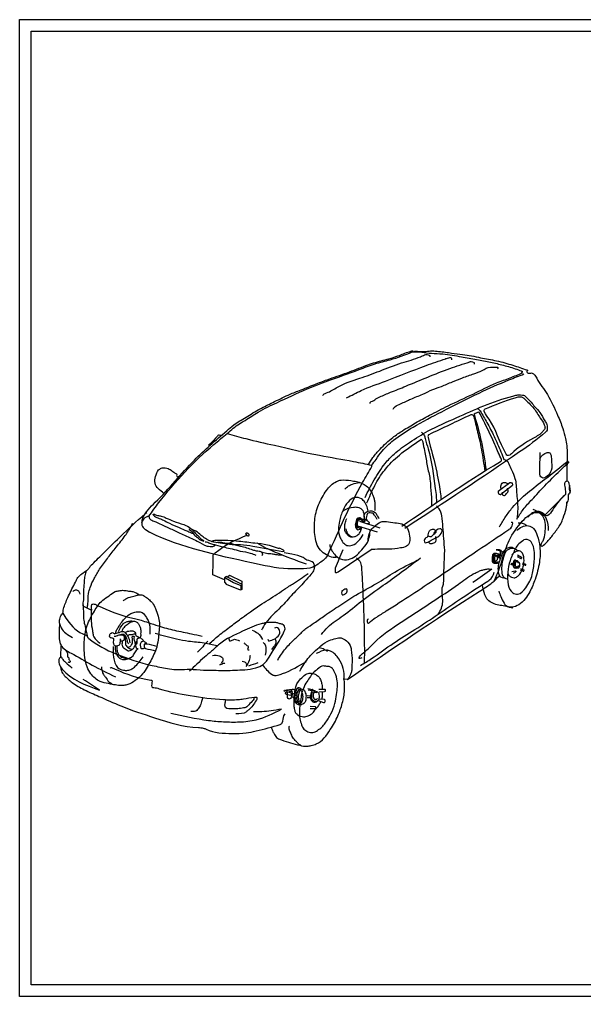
# Model space of a CAD drawing. Header units: millimetres. Extents: x 2941 to 39711, y -9887 to 8247.
# Drawn here: x 2941 to 7446, y 381 to 8175 of the extents above; entities that cross this region are included whole.
import ezdxf

# ---------------------------------------------------------------- set-up
doc = ezdxf.new("R2010")
doc.units = ezdxf.units.MM
doc.layers.add('AM_0', color=7, linetype='Continuous', lineweight=50)

msp = doc.modelspace()

# ---------------------------------------------------------------- linework, layer by layer
for p, q in [((6986.6, 5378.9), (6995, 5374.2)), ((5750.3, 4609.8), (5750.8, 4619)), ((5647.5, 4480.8), (5653.2, 4481.8)), ((6758.2, 4412.6), (6850.1, 4481.2)), ((6775.8, 4386.8), (6871.1, 4459.8)), ((7130.5, 4221), (7297.5, 4387.5)), ((5618.6, 4144.2), (5627.9, 4140.8)), ((5619, 4151.3), (5627.9, 4148.8)), ((5619, 4136.6), (5628.5, 4133.9)), ((5620, 4158.2), (5628.4, 4154.8)), ((5621.5, 4165), (5629.5, 4161.7)), ((5623.4, 4172.6), (5631.2, 4168.6)), ((5626.1, 4181.5), (5634.4, 4177)), ((5630.2, 4190), (5639, 4182.6)), ((5635.3, 4136.7), (5791.9, 4087)), ((5639.3, 4195.8), (5644.8, 4186.7)), ((5648.7, 4198), (5656.1, 4191.1)), ((5653, 4172), (5814.4, 4119)), ((3974.8, 4085.8), (3946, 4104.3)), ((5552.2, 4069.9), (5550.5, 4072.1)), ((5620.2, 4129.8), (5629.2, 4127.7)), ((5622, 4123.7), (5629.8, 4121.7)), ((5623.7, 4119.2), (5630.3, 4118.6)), ((5626.1, 4114.1), (5631.7, 4113.7)), ((5629.4, 4109.5), (5632.8, 4111.5)), ((4897.3, 3963.4), (4834.5, 3997.4)), ((5025.9, 3952.9), (5012.3, 3956.2)), ((5019.4, 3903.4), (5040.6, 3901.3)), ((5040.1, 3929.8), (5042.9, 3929.4)), ((5481.7, 3768.4), (5744.8, 3945.7)), ((5754.3, 3945.6), (5744.8, 3945.7)), ((6715.5, 3906.1), (6726.2, 3896.6)), ((6910.9, 3904.5), (6944.1, 3886.8)), ((6708.5, 3880.7), (6722.1, 3875.8)), ((6708.7, 3873.3), (6722.6, 3869.1)), ((6709.1, 3866.4), (6722.7, 3862.2)), ((6709.4, 3857), (6723.5, 3853.8)), ((6709.9, 3888.6), (6721.7, 3884.8)), ((6711.5, 3896.7), (6723.1, 3891.9)), ((6712.5, 3846.3), (6726.2, 3847.2)), ((6723.4, 3839.1), (6731.1, 3843.1)), ((6733, 3837.1), (6738.1, 3840.4)), ((6908.1, 3890.1), (6937.2, 3874.9)), ((6949.7, 3831.9), (6972.4, 3820.8)), ((6950.8, 3841), (6976.8, 3830.8)), ((4574.6, 3703.6), (4482.5, 3745)), ((4597.9, 3727.7), (4614.4, 3742.5)), ((4614.4, 3742.5), (4714.4, 3695.1)), ((6867.1, 3771.5), (6893.2, 3775.4)), ((6880.1, 3759.3), (6897.3, 3767.4)), ((6934.4, 3785.9), (6956.9, 3773.7)), ((6936.6, 3795.9), (6963.8, 3782.3)), ((4590.6, 3731.4), (4574.6, 3720.2)), ((4574.6, 3720.2), (4574.6, 3686.9)), ((4574.6, 3720.2), (4584, 3720.2)), ((4574.6, 3686.9), (4590.3, 3667.6)), ((4584, 3720.2), (4646.8, 3684.3)), ((4703.5, 3621.1), (4590.3, 3667.6)), ((4590.6, 3731.4), (4713.2, 3669.6)), ((4646.8, 3684.3), (4706.1, 3658.6)), ((4714.4, 3675.5), (4708.8, 3671.8)), ((4713.2, 3669.6), (4713.2, 3628.6)), ((4714.4, 3695.1), (4714.4, 3675.5)), ((4713.2, 3628.6), (4703.5, 3621.1)), ((4706.1, 3658.6), (4706.1, 3630)), ((5509.4, 3612.1), (5509.5, 3612.2)), ((5509.4, 3612.1), (5509.4, 3611.7)), ((3270.8, 3093.2), (3273.6, 3178.9)), ((3803, 3138.9), (3803, 3138.9)), ((5556.6, 2910), (5522.6, 2913)), ((5045.7, 2821), (5055, 2815.6)), ((5052.5, 2828.2), (5066.3, 2821.2)), ((5071.6, 2812.6), (5108.1, 2802)), ((5140.6, 2811.9), (5156.4, 2801.3)), ((5144.9, 2824.7), (5161.8, 2815)), ((5152.7, 2837), (5173.7, 2828.7)), ((5240.1, 2836.6), (5278.1, 2831)), ((5242.3, 2826.8), (5273, 2821.9)), ((5327.4, 2831.3), (5368.7, 2832.9)), ((5328.8, 2810.7), (5372.7, 2813.4)), ((5065.9, 2792.5), (5104, 2784.4)), ((5134.4, 2758.7), (5110.2, 2773.6)), ((5136.6, 2790.2), (5115.6, 2801.7)), ((5134.4, 2758.7), (5154.6, 2757)), ((5134.6, 2772.3), (5153.9, 2767)), ((5135.2, 2746.5), (5156.3, 2744.8)), ((5135.7, 2784), (5153.7, 2778.5)), ((5137.3, 2733.9), (5158.8, 2734.5)), ((5137.6, 2796.8), (5154.4, 2790.3)), ((5145.1, 2721), (5161.1, 2728.8)), ((5233.4, 2766.8), (5255.7, 2766.9)), ((5233.6, 2780.8), (5257.2, 2778.8)), ((5320.9, 2741.2), (5366, 2725.2)), ((5325.4, 2754.1), (5368.7, 2752.4)), ((5158.3, 2712.7), (5169.6, 2718.2)), ((5257.4, 2677.5), (5299.5, 2679.1)), ((5257.9, 2696.1), (5300.3, 2693.5))]:
    msp.add_line(p, q)
for points in [[(4593.5, 4893.7), (4649, 4940.5), (4746.7, 5002.1), (4858.4, 5068.9), (4959.9, 5119.2), (5082.5, 5178.9), (5172.4, 5215.2), (5294.8, 5263.5), (5394.1, 5301.7), (5553, 5356.9), (5701.4, 5414.1), (5764.5, 5435.4), (5886.7, 5468.9), (5958.5, 5491.7), (6048, 5524.9), (6076.2, 5532.8)], [(4597.6, 4872.3), (4694.9, 4950.5), (4740.4, 4977.3), (4843.7, 5043.7), (4992.8, 5118), (5234.7, 5227.5), (5398, 5291.4), (5648.7, 5382.2), (5775.9, 5428.4), (5896.5, 5460.6), (6071.6, 5522.9)], [(5360.4, 5175.9), (5366.5, 5186), (5389.2, 5196.6), (5475.8, 5242.4), (5653.9, 5312.6), (5812.7, 5370.8), (5987.8, 5434.8), (6138.7, 5484.9), (6170.6, 5498.9)], [(5549.3, 5156.3), (5665.7, 5215.5), (5858.9, 5289.8), (6182.8, 5414.8), (6339.1, 5468.8)], [(6071.6, 5522.9), (6149.3, 5521.5), (6225.2, 5512.1), (6315.8, 5507.4), (6391.2, 5497), (6464.6, 5484.5), (6586, 5461.6), (6697.3, 5441.4), (6799.8, 5416.4), (6907.5, 5384.7), (6953, 5367)], [(6076.2, 5532.8), (6077.4, 5525.6), (6086.4, 5524.4), (6092.9, 5528.1)], [(6092.9, 5528.1), (6138.3, 5527.6)], [(6138.3, 5527.6), (6181.7, 5527.6), (6231.7, 5531.5), (6282.8, 5527.3), (6338.7, 5521.5), (6386.5, 5513.7), (6472.8, 5503.6), (6618.1, 5477), (6745.1, 5452), (6874.7, 5416.7), (6986.6, 5378.9)], [(6214.7, 5482.7), (6214.9, 5491.8), (6203.3, 5497.8), (6170.6, 5498.9), (6173.1, 5499.3)], [(6389, 5460.4), (6384.5, 5472.4), (6361, 5473.2), (6339.1, 5468.8), (6340.6, 5469.5)], [(5736, 5110.7), (5736.7, 5120.4), (5755.7, 5130.3), (5774, 5141.5), (5812.7, 5164), (5899.2, 5200.9), (6022, 5250.3), (6372.8, 5391.1), (6530.6, 5443.4)], [(5920.2, 5067), (5934.1, 5085.1), (5979.6, 5109.6), (6061.7, 5147.4), (6155.7, 5185.9), (6236, 5223.1), (6304.9, 5248.4), (6392.5, 5285), (6473.9, 5317), (6563.7, 5349), (6629.9, 5375), (6696.1, 5402.6), (6710.7, 5402.4), (6719.1, 5402.4), (6729, 5402.2), (6737.5, 5402.4), (6744, 5402.4), (6752.6, 5401.5), (6755.3, 5397.1), (6755.5, 5393.6), (6753.1, 5388.3)], [(6569.3, 5424.2), (6567.7, 5435.6), (6530.6, 5443.4), (6532.6, 5443.5)], [(5722.3, 4625), (5759.3, 4680), (5815.7, 4747.7), (5916.7, 4840.2), (5996, 4894.8), (6099.3, 4957.1), (6209.5, 5017.3), (6359.2, 5093.5), (6557.7, 5187.4), (6745.3, 5275.3), (6854.1, 5317.1), (6951.8, 5355.8)], [(5750.8, 4619), (5783.9, 4665.9), (5832, 4731.5), (5922.6, 4818.2), (6079.5, 4923.2), (6308, 5046.4), (6605.5, 5194.9), (6843.5, 5300), (6963.7, 5347.1)], [(6951.8, 5355.8), (6945.3, 5359.6), (6953, 5367), (6954.4, 5368)], [(6995, 5374.2), (6985.2, 5368.1), (6988.1, 5359.5), (6997.2, 5354.1), (7012.4, 5353.3), (7024.7, 5356.9)], [(7024.7, 5356.9), (7043.1, 5344.7), (7065.1, 5312.7), (7150.4, 5183), (7231.8, 5017.5), (7273.2, 4912.5), (7294.8, 4832.9), (7304.5, 4774.7), (7307, 4629.2), (7304.9, 4493.8)], [(5696.1, 4362.7), (5769, 4501.7), (5856.8, 4633.8), (5928, 4708.4), (6050.3, 4801.1), (6199.7, 4892.3), (6423.4, 4997.3), (6642.7, 5093.2), (6874.2, 5171.2), (6906.2, 5178.5), (6923, 5180), (6951, 5179.2), (6967.5, 5174.9), (6976, 5166.4), (6989, 5154.7), (7050.8, 5084.8), (7091, 5039.7), (7129.9, 4973.6), (7145.5, 4943.7), (7148.4, 4921.2), (7148.3, 4898.6), (7135.9, 4883.6), (6928, 4725), (6014.4, 4114.9)], [(6653.5, 5068.1), (6650.7, 5065.6), (6645.1, 5059.7), (6647.1, 5047.9), (6685.9, 4986.8), (6821.7, 4707), (6831.2, 4696.1), (6849.7, 4699.3), (6863.9, 4711.1), (7039, 4834.8), (7113.6, 4888.5), (7121.8, 4898.3), (7130.3, 4909.5), (7131.2, 4918.4), (7129.8, 4929.7), (7125.6, 4942.5), (7093.4, 4994.8), (7042.3, 5071.7), (6962, 5153.2), (6953.3, 5160.7), (6942.5, 5164.5), (6926.2, 5164.8), (6893.8, 5157.5), (6653.5, 5068.1)], [(5990.1, 4132.7), (6775, 4648.7), (6784.3, 4656.4), (6778.8, 4677.5), (6732.2, 4785.5), (6697.5, 4860.3), (6604.5, 5045.7)], [(6206.2, 4864.7), (6541.9, 5023.9)], [(6565.4, 5029.2), (6604.5, 5045.7)], [(6613.9, 5051.8), (6668.1, 4959.5), (6724.9, 4849.2), (6779.4, 4725.6), (6804.2, 4664.6)], [(3915.8, 4162.4), (3924.4, 4196.5), (4023, 4323.3), (4335, 4659.7), (4593.5, 4893.7)], [(3972.1, 4213.4), (4052, 4320.8), (4489.8, 4784), (4597.6, 4872.3)], [(4548.3, 4855), (4533.4, 4859.1), (4526, 4858.9), (4518.2, 4851.7), (4461.4, 4791)], [(4597.6, 4872.3), (4745.5, 4831.1), (4972.9, 4777.9), (5334.1, 4698.1), (5603.3, 4649.2), (5750.8, 4619)], [(4451, 4782.6), (4461.4, 4791), (4461.8, 4791.4)], [(4452.4, 4771), (4451, 4782.6)], [(5710.8, 4317.9), (5773.5, 4456.3), (5852.7, 4581), (5969.5, 4700.3), (6138.6, 4822.5)], [(7089.2, 4671.4), (7147.6, 4719.9), (7173.6, 4713.4), (7176.3, 4707.9), (7181.6, 4684.5), (7184, 4641.4), (7181.6, 4578.1), (7106.5, 4520.1), (7093, 4535.4), (7089.2, 4566.4), (7092.3, 4720.2)], [(4092.6, 4394.7), (4021.1, 4475.3), (4024.8, 4529.6), (4049.8, 4581.1), (4068.9, 4594.9), (4102.9, 4598.6), (4125.4, 4592.5), (4155.6, 4574.8), (4186.2, 4554.1), (4195.4, 4546), (4193.5, 4536.6), (4196.1, 4529.5), (4204.5, 4527.5), (4213.8, 4528.9)], [(5403, 3909.5), (5676.6, 4481.3), (5750.3, 4609.8)], [(6768.9, 4127.9), (6817.2, 4208.4), (6872.3, 4281.7), (6991.8, 4398.6), (7129.1, 4506.8), (7315.4, 4654.6)], [(5477.2, 3884.9), (5455, 3882.6), (5402.9, 3896.8), (5351.4, 3930.2), (5314.5, 3982.2), (5297.2, 4051), (5294.4, 4179.3), (5325.9, 4304.4), (5388.4, 4416.4), (5467.3, 4489), (5506.1, 4501), (5582.1, 4496.1), (5627.2, 4488.7), (5705.6, 4454.5), (5758.7, 4379.7), (5768, 4351.6), (5772.8, 4325), (5774.8, 4257.1)], [(5534.4, 4428.7), (5564.2, 4453.7), (5596.8, 4469.3), (5647.5, 4480.8)], [(6781.5, 4430), (6778.7, 4444.7), (6782.4, 4460.3), (6789.2, 4475), (6806.5, 4482.5), (6822.8, 4477.7), (6840.7, 4467.7)], [(6850.1, 4481.2), (6858.8, 4481.2), (6868.2, 4477.7), (6871.5, 4468.8), (6871.1, 4459.8), (6870.9, 4460.9)], [(7297.5, 4387.5), (7293.8, 4436.2), (7292.9, 4484), (7297.1, 4489.8), (7302, 4492.8), (7312.1, 4492.2), (7322.5, 4469.6), (7325.7, 4397.4), (7316.6, 4382.5), (7315.7, 4345.3), (7301.8, 4307.7)], [(7328.1, 4457.5), (7323.8, 4446.3), (7322.9, 4436.2), (7324.4, 4427), (7332.2, 4397.1)], [(6758.2, 4412.6), (6758.1, 4399.5), (6768.5, 4388.1), (6775.8, 4386.8), (6775.3, 4386.9)], [(6789.6, 4405.2), (6792.1, 4382.6), (6802.8, 4377.8), (6814.6, 4380.2), (6823.9, 4393), (6834.8, 4404.8), (6836.7, 4417.7), (6831.1, 4435.1)], [(7297.5, 4387.5), (7212.1, 4293), (7134.8, 4218.5), (7111.2, 4238.4), (7086, 4249.1), (7030.9, 4239.5), (6995.4, 4203.6)], [(5720.9, 4253.1), (5708.7, 4296.6), (5693.6, 4323.6), (5668.1, 4350.9), (5612.4, 4360.4), (5560.6, 4325.5), (5521.3, 4261.8), (5491.6, 4172.1), (5483.8, 4109.2), (5497.4, 4040.4), (5520, 4003.7), (5550.5, 3980), (5594.2, 3981), (5644.9, 4014.9), (5680.7, 4066.5)], [(6331.6, 3940.7), (6317.6, 4126.9), (6308.1, 4215.1), (6286.6, 4270.3), (6265.1, 4294.8)], [(7107.5, 3970.4), (7150.4, 4010.6), (7204, 4076.7), (7256.8, 4152.3), (7276.1, 4198.1), (7298.8, 4272), (7304.8, 4299.3), (7304.8, 4326.5)], [(3285.8, 3438.3), (3294.7, 3485.3), (3311.3, 3530.1), (3331.7, 3576.2), (3386.5, 3687.4), (3406.1, 3722.4), (3475.8, 3779.3), (3483.2, 3784.5), (3499.9, 3806.3), (3532.6, 3841.2), (3580.7, 3888.2), (3721.2, 4027.7), (3915.1, 4208.2), (3940, 4229.9), (3955.8, 4243.3)], [(3961.3, 4211.4), (3923.4, 4181.4), (3916, 4142.2), (3946, 4104.3)], [(3961.3, 4211.4), (3971.6, 4213.5), (3972.1, 4213.4)], [(3972.1, 4213.4), (3981.3, 4190), (4011.9, 4173.6), (4073.1, 4145.4), (4154.5, 4108.1), (4242.1, 4066.5), (4358.3, 4012.9), (4435.9, 3974.5), (4459.6, 3970.6), (4488.1, 3972.6), (4502.8, 3983.3)], [(4006.9, 4222.5), (4007.4, 4226.6), (4010.6, 4228.3), (4015.7, 4228.4), (4025.2, 4223.8), (4040.3, 4218.6), (4070.9, 4213.1), (4110.4, 4198.1), (4168.5, 4172.7), (4250.8, 4145.1), (4306.1, 4114.6), (4344.4, 4075.3), (4377.2, 4042.9), (4400.3, 4023.7), (4408.4, 4017.5), (4406.7, 4014)], [(4006.9, 4222.5), (4016.4, 4212.2), (4054.8, 4194.9), (4088.5, 4180.5), (4136.1, 4156.7), (4213.3, 4121.4), (4274, 4095.6), (4308, 4080.2)], [(5515.7, 4248.9), (5534.1, 4263.1), (5604.7, 4285.1), (5636.8, 4284.6), (5657.2, 4277.8), (5677.3, 4256.7), (5686.8, 4220.1)], [(5686.8, 4220.1), (5688.6, 4207.7), (5688.5, 4196.7), (5687.8, 4190.6)], [(5688.7, 4205.4), (5693.2, 4233), (5704.3, 4245.3), (5720.9, 4253.1), (5776, 4243.1), (5790, 4221.3), (5808.8, 4193.7)], [(5793.9, 4187), (5781.5, 4205.1), (5768.6, 4223.9), (5755, 4236), (5737.1, 4238.3), (5720.2, 4237), (5713.6, 4228.9), (5708.6, 4210.5), (5705.6, 4200.1), (5705.4, 4192.9), (5707.1, 4187.2), (5711.2, 4184.5), (5711.7, 4178.5), (5712.4, 4179.6)], [(6725.8, 3694.6), (6766.9, 3793), (6792.9, 3874.5), (6845.3, 4018.6), (6950.2, 4172.5), (7011.6, 4225.3), (7069.2, 4242.6), (7123.7, 4218.9), (7141.3, 4192.1), (7156.9, 4097.4)], [(7107.5, 3970.4), (7101.6, 3976.9), (7102, 3994.5), (7115.3, 4015.5), (7127.7, 4047.6), (7133.9, 4112.3), (7129.7, 4177.9), (7104.4, 4224.2), (7037.7, 4265)], [(3480.6, 3479.8), (3485.3, 3514.2), (3491.3, 3595.7), (3504.3, 3644.2), (3534.9, 3714.2), (3578.9, 3788.8), (3640.8, 3874.2), (3702.6, 3955), (3775.7, 4047.1), (3829.7, 4130.9), (3844.5, 4157.6)], [(5550.5, 4072.1), (5540.6, 4085.4), (5534.9, 4137.1), (5536.6, 4154.2), (5551, 4193.1)], [(5678, 4163.8), (5676, 4183.2), (5668.6, 4192.4), (5657.6, 4198.6), (5645.1, 4197.2), (5633.4, 4193.1), (5624, 4174.8), (5619.5, 4155.5), (5619.5, 4132.7), (5623, 4120.9), (5632.3, 4107.1), (5647.2, 4105.4), (5663.3, 4113.8), (5668.9, 4119.4), (5670.8, 4125.4)], [(5637.5, 4105.2), (5631.6, 4113.8), (5629.5, 4124.8), (5627.8, 4142.6), (5628.8, 4157.6), (5632.1, 4171.3), (5635.8, 4179.2), (5642, 4184.9), (5650.4, 4189.4), (5660.4, 4191.7), (5668.9, 4192.2)], [(5673.2, 4165.4), (5673.1, 4172.3), (5672, 4175.5), (5667.9, 4181), (5661.3, 4182.7), (5652.1, 4182.3), (5645.3, 4181.4), (5640.6, 4177.5), (5637.5, 4173.1), (5634.8, 4166), (5632.3, 4154.8), (5632.4, 4142.6), (5632.5, 4135.5), (5635.7, 4126.2), (5640.7, 4123.1), (5648.2, 4120.5), (5655.8, 4119.9), (5660.5, 4121), (5668.2, 4126.2)], [(5677.6, 4178.1), (5678, 4185.8), (5682.1, 4189.8), (5694.9, 4188.7), (5705.8, 4182.8), (5716, 4174.9), (5722.8, 4168.5), (5727.2, 4163.8), (5728.5, 4158.4), (5728.6, 4154.6), (5724.7, 4152.1), (5713.8, 4152)], [(5677.5, 4184.2), (5685.1, 4184.8), (5688.3, 4181.3), (5689.3, 4175.5), (5688.5, 4172), (5686.6, 4168.7), (5683.6, 4168.3), (5680.3, 4168.3), (5678.2, 4169.8)], [(5680.9, 4185.1), (5687.7, 4187.5), (5688.2, 4187.6), (5691.5, 4185.9), (5694.6, 4180.1), (5694.3, 4177.2), (5694.2, 4174), (5693.6, 4170.6), (5692.9, 4169.4), (5691.4, 4168.9), (5686.6, 4168.7)], [(5718.3, 4005.2), (5726.1, 4058), (5744.7, 4104.9), (5764.8, 4125.8), (5802.3, 4156.1), (5832.6, 4169.9), (5866.5, 4169.5), (5933.9, 4160.5), (5989.8, 4151), (6034, 4114.4), (6051.3, 4052.8), (6051.3, 4006.8), (6027.7, 3973.3), (5977.6, 3959.1), (5888.1, 3949.2), (5836.9, 3949.6), (5754.3, 3945.6)], [(6905.6, 4098.3), (6947.8, 4127.4), (6998.3, 4136.3), (7039.4, 4113.8), (7069.2, 4058.8), (7089.9, 3968.1), (7086.5, 3845.4), (7052.1, 3708.3), (7009.8, 3609.9), (6921.9, 3506.4), (6868.4, 3486.7), (6810.6, 3494.9), (6762.8, 3503.5), (6674.6, 3544.6), (6651.4, 3584.4), (6633.5, 3663.7)], [(6842.2, 4105.6), (6850.7, 4111.3), (6863.6, 4124.8), (6871.7, 4146.2), (6871.4, 4162.9), (6860.7, 4162.3)], [(6985.4, 4137.2), (6960.9, 4152.4), (6917.6, 4157.5)], [(5403, 3909.5), (5370.5, 3867.5), (5334.1, 3840.2), (5279.9, 3806.2), (5180.5, 3793.3), (5080.9, 3793.3), (4791.1, 3840.4), (3983.6, 4081.5), (3974.8, 4085.8)], [(4294.5, 4110.5), (4292.8, 4109.5), (4294.5, 4106.5), (4308.3, 4095.8), (4323.7, 4079.5), (4332.1, 4064.7), (4360.2, 4042.4), (4375.2, 4027.1), (4402.6, 4015.4)], [(4308, 4080.2), (4314.5, 4077.1), (4319.7, 4076.4), (4324, 4079), (4323.8, 4078.8)], [(4441.6, 4023.1), (4403.9, 4047.2), (4377.5, 4067.8), (4326.6, 4100.8), (4320.4, 4101.2), (4320.5, 4101)], [(4482.5, 3745), (4482.5, 3752.1), (4484.8, 3882.6), (4485.9, 3901.1), (4500.6, 3918.9), (4753.8, 4061.8)], [(4744.9, 4068), (4760.8, 4055.2), (4767.3, 4056.2), (4772.7, 4062.5), (4769.9, 4069.1), (4763.5, 4074.1), (4758, 4076.1), (4748.9, 4076.1), (4744.9, 4074.1), (4744.9, 4068), (4745.6, 4068)], [(5589.6, 4047.2), (5577.6, 4054.3), (5570.3, 4060.7), (5559.6, 4072.9), (5553.8, 4083.2), (5551, 4090.3), (5546.7, 4111.1)], [(5552.2, 4069.9), (5569.1, 4052.4), (5590.1, 4047.2), (5612.1, 4049.8), (5632.6, 4059.7), (5648.5, 4072.4), (5662.2, 4098.5)], [(5664.6, 4103.5), (5667, 4111.6), (5665.9, 4127)], [(5723.9, 3394.4), (5716.8, 3387.2), (5712.2, 3379.6), (5713.5, 3370.9), (5719.5, 3360.2), (5740.6, 3372.1), (5788.9, 3408.2), (5865.6, 3456.8), (6266.4, 3718.9), (6596.8, 3941.4), (6842.2, 4105.6)], [(6201.7, 4052.5), (6188, 4043.5), (6175.6, 4035.2), (6173.6, 4002.8), (6186.7, 4001.6), (6223.3, 4021.7), (6301.9, 4073.7), (6306.9, 4107.4), (6293.6, 4112.1), (6241.6, 4074.1)], [(6198.7, 4054.4), (6201.1, 4075), (6209.6, 4095.1), (6216.8, 4102.9), (6233.8, 4109.7), (6252.5, 4104.6), (6261, 4093), (6259.8, 4082.5), (6239.7, 4063), (6216.5, 4046.7), (6198.7, 4054.4), (6197.3, 4055.3)], [(4402.6, 4015.4), (4406.7, 4014), (4406.4, 4014.1)], [(4421.7, 4008.4), (4442.9, 4005.1), (4455.4, 3996.6), (4471.6, 3991.3), (4502.8, 3983.3), (4577.2, 3964.2), (4635.7, 3952.1), (4701.4, 3934.3), (4781, 3918.4), (4825.8, 3901.7)], [(4441.6, 4023.1), (4469.6, 4012.5), (4541.7, 4000.1), (4614.4, 3990.4), (4703.5, 3973.6), (4799.4, 3945), (4828.4, 3937), (4852.2, 3934.7), (4863.8, 3929.8), (4875.2, 3919.9), (4876.9, 3909), (4873.4, 3895.4)], [(4471.6, 4011.9), (4501.2, 4021.1), (4523.1, 4022.2), (4602.3, 4020.1), (4689.1, 4014.6), (4816.3, 3999.2), (4916.8, 3984.8), (4978.1, 3965.5), (5012.3, 3956.2)], [(4513, 4003.5), (4532, 4006.4), (4569.4, 4000.7), (4582.6, 3998), (4613.7, 3997.6), (4647.2, 3990.2), (4702.5, 3985.8), (4802.1, 3974.2), (5040.1, 3929.8)], [(6203.6, 4008.2), (6209.4, 3997.4), (6218.1, 3993.7), (6226.4, 3993.7), (6236.9, 3996.5), (6251.3, 4003.6), (6261.5, 4011.2), (6262.8, 4032.1), (6260.4, 4051.2)], [(6953.1, 4015.1), (6914.7, 3983), (6872.5, 3904.1), (6852.9, 3857.6), (6834.5, 3765.8), (6837.9, 3663.9), (6873.4, 3601.7), (6913, 3590.9), (6978.2, 3641.8), (7029.2, 3746.2), (7045.1, 3853), (7047.2, 3921.7), (7032.1, 3987.2), (7002.1, 4021.4), (6953.1, 4015.1), (6952.7, 4014.5)], [(4863.5, 3930), (4910.7, 3917.4), (4955, 3912.8), (4982.5, 3907.8), (5010.3, 3904.7), (5019.4, 3903.4)], [(4897.3, 3963.4), (4979.8, 3926.6), (5225.6, 3831.7)], [(5025.9, 3952.9), (5038.6, 3946.8), (5046.7, 3940.5), (5049.6, 3932), (5045.1, 3929.7), (5042.9, 3929.4)], [(5294.6, 3813.5), (5284.7, 3840.2), (5233, 3862.9), (5202.2, 3882), (5112.6, 3908.5), (5051, 3920.6)], [(5517.9, 3944), (5458, 3797.6)], [(6321.9, 3670.5), (6331.6, 3940.7)], [(6735.9, 3902.3), (6718.9, 3908.1), (6713.7, 3904.1), (6711.2, 3894.8), (6708.7, 3882.6), (6709.1, 3867.5), (6709.4, 3856.6), (6712.6, 3846.2), (6720.4, 3840.3), (6728.1, 3837.9), (6752.9, 3837.4)], [(6752.1, 3898), (6734.7, 3902.1), (6723.7, 3893.2), (6722.4, 3871.7), (6726.5, 3846.7), (6743.7, 3839), (6762.6, 3839.3), (6769.2, 3851.8), (6770, 3874.3), (6764.6, 3888.8), (6752.1, 3898)], [(6724.2, 3908.3), (6723.1, 3913.9), (6725.2, 3917.2), (6734.5, 3917.5), (6749.8, 3915.5), (6761.2, 3911.1), (6776.1, 3907.8)], [(6776.1, 3907.8), (6777.4, 3915.7), (6776.1, 3925.6), (6773.4, 3933), (6760.4, 3938.5), (6753.4, 3941.6), (6741.5, 3941.4)], [(6741.6, 3947.4), (6754.2, 3947.8), (6765.2, 3945.7), (6778, 3941.6), (6784.5, 3934.8), (6787.1, 3927.4), (6787.5, 3919.5), (6786.9, 3910), (6783.8, 3902.7), (6778.9, 3898.2), (6773.7, 3897.1)], [(6753.5, 3897.2), (6753.5, 3901.4), (6755.6, 3903.3), (6759.6, 3903.6), (6763.9, 3902.3), (6765.2, 3899.8), (6764.9, 3897.7), (6763.7, 3895.9), (6760.7, 3894.2), (6759.2, 3893.8), (6757.7, 3893.4)], [(6755.6, 3903.2), (6760.1, 3905.6), (6761.6, 3905.4), (6764.7, 3904.3), (6766.4, 3903.2), (6767.9, 3900.9), (6768, 3899.2), (6768.1, 3898.4), (6767.2, 3896.8), (6765.8, 3895.6), (6764.3, 3895.2), (6762.8, 3895.1)], [(6758.2, 3790.3), (6760.7, 3817.5), (6772.6, 3862.1), (6774.9, 3869.1), (6776.3, 3872.9), (6787.7, 3901.7), (6798.1, 3924.4), (6826.7, 3956.5), (6841.9, 3962.3), (6857.2, 3965.5), (6863.7, 3965), (6873.2, 3963.2), (6893.8, 3952.4)], [(6760.8, 3892.6), (6768.4, 3893.2), (6773.7, 3897.1)], [(6828.1, 3710.8), (6805.5, 3723.1), (6788.9, 3770.3), (6803.1, 3889.3), (6832.4, 3944.2), (6873.6, 3958.3), (6903.6, 3945.9), (6918.1, 3930.7)], [(6834.5, 3765.7), (6843.2, 3740.3), (6863.4, 3725.7), (6884.1, 3721), (6908.8, 3730.2), (6929.7, 3749.1), (6958.2, 3811.5), (6963.4, 3875), (6942.2, 3927.7), (6934.1, 3934.1), (6865.7, 3903.9)], [(4999.5, 3064.3), (5063.1, 3156.9), (5099.9, 3197.1), (5162.9, 3258.3), (5224.8, 3315.7), (5291.2, 3361.1), (5374.5, 3420), (5493.7, 3500), (5623.7, 3583.4), (5787.7, 3675.4), (5934, 3766.6), (6112.9, 3860.8)], [(5348.7, 3268.8), (5398.5, 3327.6), (5522.5, 3419.5), (5667.3, 3535), (5841.3, 3661), (5984.8, 3765), (6137.9, 3879.6)], [(5627.3, 3879.1), (5650.4, 3858.5), (5660.8, 3839.2), (5667.6, 3800.1), (5675.8, 3659.9), (5688.5, 3338.1), (5690.2, 3039.8)], [(6762.1, 3878.7), (6759.1, 3885.5), (6752.9, 3890.7), (6742.9, 3892.3), (6732.7, 3890.9), (6729.7, 3882.9), (6729.7, 3869.5), (6730.2, 3855.3), (6740.7, 3845.7), (6749.4, 3844.6), (6755.8, 3847.6), (6758.7, 3850.8)], [(6748.8, 3891.8), (6750.8, 3881.2), (6751.3, 3873), (6748.6, 3865.3), (6743.7, 3859.3), (6739.2, 3854.6), (6731.7, 3852.5)], [(6861.4, 3836.6), (6867.1, 3835.3), (6873.2, 3834), (6879.8, 3832.4), (6880.5, 3828.7), (6880.4, 3826.6), (6859.6, 3825.9)], [(6902.2, 3857.2), (6887.1, 3860.6), (6880.7, 3849.3), (6876.4, 3831.6), (6877.2, 3816.7), (6885.7, 3800.8), (6904.3, 3799.2)], [(6918.5, 3849.5), (6911, 3855.1), (6896.5, 3856.2), (6887.5, 3847.6), (6883, 3828.2), (6883.2, 3815), (6887.7, 3806.6), (6899.7, 3799.9), (6913.1, 3799.4), (6921.7, 3801.7), (6927.3, 3808.5), (6930.7, 3826.6), (6928.6, 3840.9), (6918.5, 3849.5), (6918.3, 3850)], [(6919.3, 3837), (6916.3, 3843.3), (6909.5, 3847.5), (6901.3, 3848.8), (6894.3, 3842.8), (6892.9, 3823), (6895.5, 3813.9), (6901.1, 3809.9), (6912.6, 3808.5), (6916.6, 3810.8), (6919.3, 3817.2), (6919.9, 3819.1)], [(6937.2, 3874.9), (6939.8, 3874.9), (6943.4, 3876.1), (6945.4, 3879.2), (6945.3, 3882.3), (6944.9, 3885.2), (6944.1, 3886.8), (6944.1, 3886.9)], [(6972.4, 3820.8), (6975.7, 3821.4), (6978.1, 3823), (6978.4, 3826), (6977.7, 3828.4), (6976.8, 3830.8), (6977, 3830.5)], [(3471.8, 3776.7), (3461.5, 3736.5), (3456.2, 3693.6), (3451.9, 3630.3), (3450.3, 3579.3), (3448.1, 3533.2), (3449.2, 3494.5), (3461.9, 3488.3), (3503.6, 3467.6), (3512.1, 3466), (3513.5, 3468.7), (3513.8, 3475.3), (3514.6, 3487.6), (3514.6, 3498.1), (3515.8, 3504.2), (3520.4, 3509.7), (3529.3, 3512), (3543.8, 3510.3), (3554.8, 3503.3), (3567.1, 3497.4), (3820.7, 3404.1), (3867.8, 3394.5), (3909.2, 3382.9), (3966, 3364.1), (4049.8, 3336.7), (4176.5, 3302.5), (4312.1, 3273.9), (4396.5, 3255.2)], [(4451.4, 3192.7), (4529.3, 3261.1), (4626.8, 3335.3), (4717.5, 3403.9), (4781.8, 3450.3), (4872.8, 3512.2), (5013, 3602.2), (5079, 3647.4), (5117.6, 3671.2), (5242.3, 3755)], [(5294.6, 3813.5), (5287.3, 3786.8), (5280.4, 3768.3), (5266.2, 3749.8), (5214.2, 3690.2), (5118.6, 3589.6), (5023, 3485.5), (4904.1, 3361.5), (4869.6, 3303.3)], [(5458, 3797.6), (5458, 3765.7)], [(5458, 3765.7), (5462.2, 3762.7), (5471, 3763.7), (5481.7, 3768.4)], [(5670.2, 3082.1), (5661.7, 3078.7), (5648.6, 3078), (5651.3, 3090.4), (5683.7, 3123.5), (5790.3, 3222.6), (6013.4, 3385.8), (6225.1, 3525.5), (6440.9, 3670.8), (6559.5, 3751.5), (6590.2, 3766), (6616.9, 3778.3), (6646.5, 3786.1), (6674.7, 3791.6), (6708.4, 3788.8)], [(6708.4, 3788.8), (6556.7, 3682.6)], [(6674.7, 3694.4), (6689.1, 3703.6), (6726.7, 3765.2)], [(6758.2, 3790.3), (6760, 3757.7), (6767.5, 3735.8), (6818.3, 3719.1)], [(6893.2, 3775.4), (6897.2, 3775.1), (6899, 3772), (6897.3, 3767.4), (6897.9, 3767.7)], [(6956.9, 3773.7), (6961.4, 3774), (6963.3, 3776.5), (6963.8, 3782.3), (6963.3, 3781.3)], [(5556.6, 2910), (6607.1, 3611.8), (6710.1, 3682.7), (6767.5, 3735.8)], [(5660.3, 3021.7), (5747.6, 3076.4), (5922.8, 3199.9), (6092.5, 3307.4), (6465.1, 3557.5), (6674.7, 3694.4)], [(6278.7, 3430.5), (6305.5, 3478.7), (6315.7, 3530.6), (6316, 3655.3), (6321.9, 3670.5)], [(3365.2, 3610.8), (3370.6, 3616.9), (3380.6, 3622.7), (3406.6, 3619.8), (3414.5, 3611), (3421.6, 3591.7)], [(3767.3, 3537.9), (3778.1, 3544.9), (3800.3, 3560.1), (3821.5, 3566.6), (3862.6, 3577.4), (3880, 3582.8), (3916.3, 3585), (3943.4, 3570.4), (3977, 3543.9), (4000.3, 3520), (4024.7, 3476.2), (4046.1, 3414.2), (4055.7, 3362.9), (4053.6, 3299.9), (4048.2, 3245.6), (4034.6, 3168.9), (4012.1, 3110.5), (3958.7, 3009), (3922, 2953.7), (3862.8, 2901.2), (3805.2, 2869.5), (3773.3, 2862.1), (3729.7, 2862.8), (3681.8, 2869.9), (3648.5, 2877), (3584.8, 2893.9), (3508.7, 2955.3), (3479.8, 3009.7), (3459.1, 3106.1), (3455.3, 3176.3), (3459.6, 3244.4), (3479.8, 3340.1), (3537.5, 3455), (3603.9, 3542.2), (3654.5, 3578.1), (3704.5, 3611.2), (3733.9, 3617.8), (3772.6, 3621), (3809.6, 3615.6), (3844.9, 3610.7), (3896.1, 3586.2)], [(6763.7, 3615.3), (6777.7, 3571.5), (6804.4, 3518.1), (6821, 3499.4), (6875.6, 3480.3)], [(3445.3, 3517.8), (3451.2, 3428.7), (3452.9, 3383), (3463.1, 3334.7), (3480.3, 3254.2)], [(3259.4, 3358.4), (3261.4, 3390.1), (3267.2, 3411.5), (3285.8, 3438.3)], [(3285.8, 3438.3), (3319.1, 3385.2), (3469.8, 3262.9), (3479.5, 3256.8), (3481.3, 3249.6), (3483.3, 3245.8), (3492.8, 3236.4), (3708.1, 3114.6), (3999, 3021.6), (4119.7, 2997.7), (4188.7, 2989.4), (4277.1, 2991.2), (4325.9, 2990.3), (4434.5, 2983.9), (4510, 2983), (4580.8, 2981.1), (4660, 2984.8), (4736.4, 2987.6), (4823.8, 3003.2), (4884.1, 3029.9), (4931, 3088.8), (5052, 3296.3), (5057.7, 3314), (5053.4, 3335.7), (5042.2, 3347), (5016.8, 3354.9), (4991.8, 3362.9), (4959.9, 3364), (4923.3, 3364), (4898, 3360.4), (4867.9, 3354.2), (4718.3, 3294.1), (4535, 3192.7), (4470.7, 3134.7), (4415, 3087.2), (4297.3, 2975.9)], [(3513.8, 3469.8), (3518.7, 3318.3), (3523.6, 3293.6), (3528.9, 3260.5), (3584.6, 3196.7)], [(3707.6, 3277.6), (3710.9, 3295.4), (3725.3, 3321.2), (3742.5, 3349.3), (3770.7, 3386.2), (3820.5, 3431.4), (3851.5, 3445.3), (3888.7, 3450.8), (3917.7, 3443.8), (3951.8, 3404.3), (3969.6, 3372.8), (3979.4, 3272.4)], [(3259.4, 3358.4), (3257.3, 3316), (3257.2, 3272.4), (3257.6, 3234.5), (3271.5, 3182.3), (3351.8, 3120), (3518.7, 3024.9), (3707, 2931)], [(3259.4, 3358.4), (3272.5, 3321.5), (3361.9, 3244.8)], [(3730.6, 3292.8), (3750.9, 3333.6), (3772.5, 3358.3), (3793.1, 3369), (3819.9, 3376), (3833.8, 3376.7), (3851.6, 3374.1)], [(3758.1, 3291.4), (3764.8, 3312), (3791.6, 3342.4), (3806.6, 3355), (3832.5, 3369.6), (3856.5, 3374), (3875.1, 3367.5), (3893, 3348.9), (3902.2, 3326.9), (3906.5, 3312.4), (3907.3, 3292.8), (3906.4, 3274.9), (3907.2, 3261.5), (3901.5, 3243.1)], [(3743.6, 3232.9), (3742.6, 3209.6), (3739.6, 3194.6), (3734.1, 3184.8), (3722.6, 3177.4), (3705.2, 3176.2), (3696.4, 3184.8), (3690.2, 3202.4), (3691.6, 3220.1), (3692.3, 3235.1), (3686.6, 3237.9), (3678.8, 3240.1), (3666.4, 3242.7), (3660.6, 3247), (3660.2, 3263.9), (3663.5, 3273.4), (3671.8, 3280.6), (3686.6, 3283.2), (3694.3, 3275.3), (3704.3, 3276.5), (3722.6, 3281.8), (3736.7, 3285.8), (3745, 3290.6), (3762, 3291.3), (3775.3, 3290.8), (3783.6, 3282.8), (3804.4, 3255.3), (3820.8, 3202.4)], [(3783.6, 3282.8), (3793.4, 3290.1), (3812.6, 3296.2), (3831.8, 3298), (3855.1, 3292.2), (3864.1, 3279.9), (3866.3, 3267.9), (3869.2, 3259.2), (3883.4, 3251.6), (3898.2, 3245.1), (3910.9, 3237.1), (3921.5, 3229.5), (3931.3, 3215), (3928.7, 3218.3)], [(3804.4, 3255.3), (3807.2, 3261.8), (3812.4, 3266.5), (3821.7, 3268.1), (3831, 3268.1), (3842.2, 3268.1), (3854.1, 3273), (3865.3, 3274.8), (3862.7, 3274.8)], [(4517, 3177.3), (4412.4, 3199.9), (4288.9, 3213.6), (4193.5, 3231.9), (4022.3, 3275.8)], [(4796.6, 3302.8), (4841.4, 3278.3), (4878.4, 3229.3)], [(4920.1, 3231.3), (4926.8, 3218.8), (4942.8, 3219.6), (4980.8, 3238), (5016, 3279.8), (5013.6, 3301.7), (5005, 3316.2), (4989.4, 3324.7), (4974.9, 3318.1)], [(3695.2, 3255.6), (3707.7, 3256.6), (3721.3, 3260.3), (3727.4, 3263), (3744.4, 3268.4), (3755.9, 3270.8), (3772.4, 3270.8), (3780, 3260.8), (3789.6, 3245.1), (3796, 3225.6), (3804.1, 3202.8), (3808.5, 3193.7)], [(3743.6, 3232.9), (3746.7, 3220.8), (3748.4, 3218.9), (3751.1, 3217.4), (3762.2, 3217.3), (3777.9, 3234.4), (3778.4, 3245.8), (3775.9, 3254.1), (3770.2, 3259), (3762.6, 3262.6), (3751.7, 3262.9), (3744.8, 3263.7), (3723.5, 3261.3)], [(3757.8, 3217.7), (3757.8, 3199.8), (3758.6, 3181.2), (3774, 3158.9), (3791.2, 3148.2), (3804.8, 3138.1), (3822.1, 3140.3), (3835, 3146), (3840.7, 3151.4)], [(3785.8, 3218.8), (3785.8, 3204.8), (3785.8, 3186.2), (3795.9, 3174), (3809.1, 3161.8), (3826, 3155.3), (3840.7, 3151.4), (3855.4, 3166.7), (3864.8, 3184.7)], [(3785.8, 3218.8), (3786.7, 3250.3)], [(3804.6, 3165.2), (3815.7, 3169.5), (3828.7, 3179.3), (3834, 3187.2), (3840.2, 3202), (3841.6, 3219.8), (3841.6, 3237.7), (3838.2, 3246), (3841.6, 3253.2), (3845.6, 3256.5), (3853, 3254.6), (3853.5, 3249.4), (3853, 3232), (3855.4, 3222), (3858.5, 3214.8), (3860.4, 3204.6), (3861.1, 3197.7), (3864.9, 3194.5), (3867.9, 3195.7), (3870, 3199.9), (3871.8, 3205.8), (3872.3, 3209.7), (3875.8, 3214.6), (3877.1, 3215)], [(3901.5, 3243.1), (3886.6, 3237.1), (3877.6, 3233.9), (3875.7, 3215.4), (3876.8, 3205.2), (3873.6, 3191.4), (3864.8, 3184.7), (3867.4, 3171.3), (3876.9, 3157.8), (3884.7, 3153.2), (3884.8, 3152.5)], [(3931.3, 3215), (3925.5, 3214.3), (3915.7, 3211.4), (3910, 3207.7), (3904.8, 3196.6), (3902.6, 3186.9), (3904.9, 3175.4), (3907.8, 3161.9), (3910.3, 3156.5)], [(3931.3, 3215), (3956.4, 3197.8)], [(3956.4, 3197.8), (3942.1, 3195.4), (3937.4, 3192.4)], [(4441.9, 3216), (4360.2, 3126.5)], [(4609, 3241), (4612.4, 3225.8), (4615.2, 3219.4), (4631.2, 3221.8), (4654, 3230.2), (4695.2, 3217.8)], [(4729.3, 3202.7), (4748.1, 3186.3), (4764.5, 3165.9), (4757.7, 3148.7), (4771.3, 3147.1)], [(4883, 3205.4), (4892.6, 3196), (4899.1, 3104)], [(4977, 3235.5), (4983, 3225.9), (4950.2, 3150.1)], [(5175.3, 2976.2), (5251.9, 3090), (5288.7, 3128), (5343.6, 3178), (5410.7, 3221.8), (5461.8, 3236.1), (5506.6, 3241.1), (5547.4, 3218.1), (5582.6, 3165.9), (5585.4, 3146.7), (5593, 3056.5), (5590.5, 3006), (5589.2, 2976.7), (5580.8, 2950.5), (5556.6, 2910), (5554.6, 2907.5)], [(3306.4, 3146.6), (3317, 3127.1), (3323.2, 3117.7), (3326.1, 3088.9), (3333.6, 3081.8), (3334.5, 3069.5), (3342.7, 3058.9), (3343.6, 3051.1), (3338.9, 3046.1), (3329.2, 3046.7)], [(3686.7, 3173.1), (3690.6, 3086.7), (3701.6, 3042.2), (3722, 3004.8), (3769.8, 2984.4), (3796.8, 2982.2), (3827.6, 2989.9), (3856.3, 3008.6), (3926.7, 3091.1)], [(3704.6, 3176.5), (3703.3, 3163.8), (3705.7, 3138.6), (3727.3, 3089.5), (3773.9, 3068.3), (3794.8, 3071.8), (3840, 3092.1), (3859.8, 3121.2), (3883.2, 3155.3)], [(3717.4, 3175.8), (3718.9, 3139.9), (3726.5, 3117), (3744.8, 3093.3), (3764.5, 3084.4), (3793.8, 3077.7), (3835.6, 3088.4)], [(3863.4, 3195), (3863.7, 3189.2), (3861.1, 3177.4)], [(3910.3, 3156.5), (3920.5, 3156.5), (3928.3, 3158.1), (3931.7, 3159.4), (3937.7, 3162.2)], [(4948.2, 2530.1), (4961.6, 2493.2), (4974.8, 2470.7), (4997.4, 2441.6), (5029.8, 2427), (5175.6, 2384.6), (5234.6, 2377.4), (5265.1, 2383.3), (5307.5, 2395.9), (5419.1, 2509.9), (5479.5, 2620.1), (5514.5, 2719.7), (5532.5, 2825.9), (5530.4, 2909.6), (5521.9, 2996.7), (5485.9, 3075.1), (5421.2, 3135.5), (5387.6, 3143), (5307, 3116.3)], [(5329.6, 3165.9), (5351.3, 3160.4), (5395.4, 3136.1)], [(3270.8, 3093.2), (3258.9, 3078.6), (3256.2, 3033.7), (3280.9, 2992.3), (3578.4, 2825)], [(3270.8, 3093.2), (3286.8, 3068), (3307.8, 3047.2), (3359.9, 3001)], [(4479.7, 3102.2), (4533.3, 3099.1), (4546.7, 3092.8), (4559.4, 3083.4), (4562, 3073), (4563, 3060.3), (4559.7, 3052.4), (4553.1, 3046.8), (4552.1, 3045.6), (4556.1, 3040.7), (4569.1, 3040.5), (4578.7, 3040.5), (4570.1, 3036.2), (4558.4, 3034.7), (4556.4, 3032.1), (4541.4, 3030.1), (4536.8, 3023)], [(4754.7, 3027.1), (4747.4, 3039.3), (4736, 3048.6), (4716.1, 3053.2)], [(4778.9, 3102), (4772.8, 3062.5), (4744.3, 3012.1)], [(4770, 3019.7), (4843.4, 3044.1)], [(4878, 3025.6), (4950.2, 2952.8), (4975.1, 2941.4), (4997.3, 2944), (5038.4, 2956.8), (5228.2, 3054.3)], [(3267.9, 3009.5), (3275, 2978.9), (3327.9, 2912.3), (3360.8, 2885.4), (3456.7, 2827.8), (3573.7, 2774.8), (3749.2, 2698.6), (4017.9, 2604.2), (4367, 2525.8), (4406, 2521.9), (4429.2, 2512.2), (4637.1, 2478.9), (4747.5, 2483.2), (4827.2, 2499.6), (5018.8, 2551.7), (5027.3, 2555.5), (5034.3, 2564), (5048.9, 2620.2), (5057.9, 2636.5)], [(3592.9, 3010.7), (3610.1, 2950.2), (3626.2, 2927.9), (3653.4, 2892), (3689.3, 2868.5)], [(3662.3, 3001.3), (3670, 3004.2), (3678.8, 3003), (3704.3, 2992.6), (3987.2, 2905), (3994.3, 2903), (3996.6, 2886.6), (4000.1, 2846.1), (4012, 2844.9), (4054.1, 2836.3), (4301.4, 2781.7), (4568, 2749.9), (4685.4, 2749.9), (4726, 2754.7), (4813.9, 2768.1), (4822.2, 2768.1), (4829.5, 2767.6), (4833.6, 2763.3), (4833.8, 2757.2), (4831.7, 2750), (4826.5, 2741.5), (4768.2, 2667.7), (4758.5, 2660.8), (4749.4, 2652.6), (4666.2, 2636.2)], [(5317.9, 2991.6), (5298.8, 2977.4), (5273.5, 2953.5), (5260.2, 2932.6), (5231.3, 2891.9), (5204.3, 2838.6), (5189.6, 2794.3), (5182.5, 2740.9), (5172.3, 2656.2), (5176.7, 2596.6), (5189.6, 2548.7), (5208.2, 2514.2), (5240.2, 2493.3), (5279.7, 2486.6), (5316.5, 2503.9), (5350.7, 2529.1), (5377.8, 2561.1), (5423.1, 2634.8), (5455.1, 2718.3), (5469.3, 2790.5), (5475.9, 2851.5), (5471.9, 2913.1), (5448, 2979.3), (5429.8, 3002.8), (5409.8, 3012.6), (5384.1, 3014.8), (5363.7, 3018.3), (5317.9, 2991.6), (5285.7, 2966.6)], [(3578.4, 2825), (3449.1, 2910.1)], [(5129.5, 2687.6), (5130.2, 2745.4), (5135.4, 2806.6), (5164.2, 2893.6), (5201.8, 2932.7), (5243.1, 2958.5), (5258.8, 2960.3), (5269.1, 2959.6), (5290.8, 2953.6), (5314.9, 2941.8), (5341.3, 2908.5), (5349.4, 2880), (5354.1, 2862.4), (5354.3, 2832.6)], [(5065.9, 2792.5), (5063.6, 2794.6), (5061.8, 2802.3), (5063.1, 2806.3), (5064.8, 2808.8), (5068.3, 2811.2), (5071.6, 2812.6)], [(5065.9, 2792.5), (5069.6, 2792.3), (5073.6, 2793), (5075.6, 2794.3), (5076.8, 2797.4), (5077.5, 2802), (5077, 2804.6), (5076.4, 2806.6), (5075.4, 2808.3), (5074.3, 2809.6), (5071.6, 2812.6)], [(5066.3, 2821.2), (5068.9, 2825.1), (5073.9, 2826.2), (5075.7, 2822.5), (5075.7, 2820.3)], [(5075.6, 2823), (5077.4, 2825.9), (5079.8, 2826.8), (5083.6, 2827.6), (5085.9, 2827.4), (5088.2, 2825), (5089.2, 2822.4), (5089.6, 2820.8)], [(5090.4, 2805.8), (5096.8, 2814.1), (5108.2, 2815.6), (5112.7, 2814.5), (5115.3, 2812.2), (5116.2, 2808.5), (5115.6, 2801.7), (5110.2, 2773.6), (5101.1, 2758.9), (5092.1, 2753.2), (5082.7, 2757.4), (5078.2, 2775.2), (5078.4, 2792.2)], [(5087.9, 2825.5), (5095.7, 2830.4), (5100.5, 2830.8), (5106, 2830.5), (5109.6, 2828.2), (5109.4, 2821.4), (5106.9, 2819.4)], [(5110, 2827.4), (5117.9, 2831.3), (5129.3, 2829.7), (5135.2, 2825.4), (5135.2, 2814.8), (5131.8, 2807.4)], [(5183.2, 2836.2), (5160, 2843.2), (5152.7, 2837), (5137.2, 2794.2), (5134.6, 2772.3), (5135, 2748.8), (5143.1, 2722.9), (5151, 2716.7), (5163.3, 2710.8), (5191.2, 2711.3)], [(5135.9, 2817.5), (5139.2, 2822.8), (5141.1, 2823.7), (5144.5, 2823.8)], [(5183.2, 2836.2), (5164.1, 2818.6), (5153.9, 2767.9), (5156.4, 2744.3), (5164.1, 2723.8), (5189.1, 2711.2), (5208.6, 2718.8), (5220.5, 2737.3), (5225.1, 2769.9), (5224.9, 2786.1), (5219.5, 2803.6), (5212, 2821.7), (5183.2, 2836.2)], [(5181.7, 2821.5), (5172.7, 2814.8), (5168.5, 2800.2), (5162.4, 2777.2), (5164.3, 2758), (5167.1, 2742.7), (5172.7, 2731.2), (5186.9, 2725.1), (5191.6, 2729.8), (5197.4, 2742.3), (5201.1, 2760.1), (5201.1, 2780.5), (5191.8, 2812.1), (5189.6, 2817.3), (5181.7, 2821.5), (5180.9, 2820.7)], [(5300.8, 2816.8), (5278.1, 2821.4), (5265.9, 2806.4), (5262, 2783.8), (5262.6, 2753.2), (5273.4, 2735.9), (5286.3, 2729.9), (5309.4, 2731.8), (5315.9, 2736.8)], [(5300.8, 2816.8), (5284.8, 2812.4), (5273.4, 2802.9), (5272.1, 2777.8), (5272.6, 2753.6), (5286.1, 2739.2), (5304.7, 2733), (5318.9, 2739.2), (5329.2, 2766.8), (5328.2, 2790.5), (5324.7, 2803.7), (5317.9, 2810.1), (5300.8, 2816.8)], [(5273, 2821.9), (5275.7, 2822.4), (5277.1, 2824.1), (5278.4, 2826.4), (5278.8, 2829.3), (5278.1, 2831)], [(5310.9, 2802.6), (5305.3, 2806.4), (5292.9, 2805.3), (5282.9, 2794.5), (5282.4, 2773.6), (5287.8, 2758.1), (5293.5, 2751.6), (5304.5, 2751.4), (5310.7, 2752.5), (5316.4, 2756.9)], [(5352.8, 2813.7), (5355.3, 2791), (5352.5, 2760.9), (5351.6, 2752.7)], [(5368.7, 2832.9), (5375.9, 2832.2), (5377.9, 2828.3), (5379, 2823.7), (5378.9, 2819.9), (5377.6, 2816.5), (5376.7, 2814.6), (5372.7, 2813.4)], [(4401.6, 2766.2), (4397.9, 2750.3), (4392.1, 2732.8), (4386.6, 2712.7), (4381.3, 2699.9), (4371.4, 2682.4), (4360.6, 2669.6), (4345.2, 2657.7), (4306.2, 2655.4)], [(4808.3, 2768), (4808.3, 2752.8), (4796.7, 2737.3), (4759.5, 2697.4), (4745.7, 2687.4), (4726, 2682.7), (4682.6, 2676.9), (4644.4, 2676.2), (4582.8, 2686.6), (4579.2, 2695.8), (4580.7, 2723.6), (4584.4, 2737.9), (4586.4, 2743.6), (4589, 2748.9)], [(5104, 2784.4), (5106.8, 2785.9), (5108.6, 2788.9), (5109.6, 2794.4), (5109.1, 2798.2), (5108.1, 2802)], [(5257.2, 2778.8), (5258.8, 2777.3), (5259.6, 2775.6), (5259.1, 2773), (5258.5, 2770), (5257.6, 2768.4), (5255.7, 2766.9), (5255.7, 2766.8)], [(5299.5, 2673.2), (5313.1, 2685.2), (5321.9, 2694.9), (5330, 2708.4), (5337.8, 2720.3), (5344.4, 2732.9)], [(5366, 2725.2), (5373, 2727), (5377.5, 2733.4), (5378.4, 2740.5), (5376.9, 2745.7), (5373.2, 2749.1), (5368.7, 2752.4)], [(4146.9, 2640.1), (4447.4, 2583.5), (4567.3, 2572.8), (4694.1, 2571.2), (4827.2, 2588.3), (5030.3, 2672.6)], [(5030.3, 2672.6), (4946.1, 2659.6), (4872.3, 2652.1), (4805.9, 2651.2)], [(5129.5, 2687.6), (5133.8, 2667.8), (5142.7, 2644.3), (5160.8, 2626.8), (5205.3, 2612.7), (5224.5, 2613.9), (5260.7, 2629.1), (5279.9, 2643.1), (5299.5, 2673.2)], [(5299.5, 2679.1), (5302.7, 2682), (5303, 2687.6), (5302.1, 2690.4), (5300.3, 2693.5), (5300.4, 2693.4)], [(5184.1, 2382.6), (5159.4, 2402), (5145.1, 2418.2), (5132.1, 2430.3), (5120.3, 2447.9), (5104, 2480.9), (5096.9, 2497.7), (5090.5, 2528.8), (5093.6, 2538.1)]]:
    msp.add_spline(points, degree=3)
for points in [[(6613.9, 5051.8), (6607.3, 5058.9), (6600.7, 5066), (6594, 5073)], [(5662.2, 4098.5), (5663.2, 4100.3), (5664.2, 4102.1), (5664.6, 4103.5)]]:
    msp.add_open_spline(points, degree=3)
for points, knots in [([(6541.9, 5023.9), (6544.2, 5024.1), (6550.4, 5024.7), (6559.8, 5017.4), (6568, 4997.4), (6579.5, 4934.2), (6603.2, 4847.1), (6630.8, 4715.5), (6643.3, 4628.4), (6650.4, 4571.8)], [0, 0, 0, 0, 5.056928, 13.875062, 24.457874, 54.070208, 159.796888, 230.410084, 360.408675, 360.408675, 360.408675, 360.408675]), ([(6565.4, 5029.2), (6585.1, 4959.9), (6616, 4851.4), (6645.3, 4700.2), (6655.7, 4619), (6660.8, 4578.3)], [0, 0, 0, 0, 164.174468, 257.165746, 350.766316, 350.766316, 350.766316, 350.766316]), ([(6147.5, 4883), (6154.4, 4876.1), (6168.8, 4861.7), (6179.3, 4813.5), (6226, 4676.6), (6243.3, 4518.4), (6264.6, 4374.4), (6264.9, 4336.3), (6264.3, 4320)], [0, 0, 0, 0, 21.891492, 45.290378, 109.65605, 354.043242, 403.787288, 441.031515, 441.031515, 441.031515, 441.031515]), ([(6206.2, 4864.7), (6204.8, 4863.4), (6201.7, 4860.5), (6197.7, 4853.4), (6197.8, 4845.5), (6220.6, 4748.7), (6258.2, 4624.2), (6284.5, 4472.8), (6297.9, 4400.2), (6301.1, 4360), (6302, 4345.4)], [0, 0, 0, 0, 4.348051, 9.677386, 18.048054, 21.453812, 237.036855, 313.107427, 371.907119, 405.170752, 405.170752, 405.170752, 405.170752]), ([(6138.6, 4822.5), (6140.3, 4824.3), (6143.9, 4827.9), (6150.2, 4819.7), (6156.7, 4807.8), (6160.5, 4771.3), (6179.3, 4708.2), (6189.2, 4613), (6214.4, 4523), (6219.9, 4428.7), (6225.7, 4358.2), (6226.8, 4308.2), (6227, 4294.8)], [0, 0, 0, 0, 4.643708, 9.905853, 18.399912, 38.145704, 89.647278, 170.621459, 254.411916, 301.855684, 385.387964, 415.889503, 415.889503, 415.889503, 415.889503]), ([(6804.2, 4664.6), (6810.2, 4663.7), (6828.7, 4661.2), (6846.1, 4624.3), (6867.3, 4576.7), (6901.2, 4502.5), (6903, 4395.6), (6918.1, 4287.3), (6910.2, 4215.7), (6906.5, 4188.2)], [0, 0, 0, 0, 13.131864, 41.059969, 82.145856, 137.45709, 222.588293, 322.976006, 386.080033, 386.080033, 386.080033, 386.080033]), ([(6906.5, 4188.2), (6922.7, 4215), (6957.7, 4272.1), (7038.2, 4356.1), (7134.2, 4461.3), (7233.4, 4560.9), (7300, 4623.4), (7324.4, 4646.2)], [5.005385, 5.005385, 5.005385, 5.005385, 76.31075, 157.198815, 269.161784, 401.407009, 477.444088, 477.444088, 477.444088, 477.444088]), ([(5415, 3986), (5415.3, 3979.7), (5416.1, 3962.1), (5434.3, 3933.1), (5461, 3893), (5514.1, 3859.3), (5580.3, 3868.4), (5628.9, 3895.5), (5664.3, 3941.3), (5710, 3985.3), (5734.3, 4047.5), (5736, 4087.4), (5736.3, 4100.4)], [0, 0, 0, 0, 14.281395, 39.604241, 75.589751, 125.338885, 172.123802, 220.653844, 248.432478, 303.265436, 364.374358, 394.14196, 394.14196, 394.14196, 394.14196]), ([(5509.6, 3613), (5508.3, 3605.2), (5506.6, 3595.3), (5516.3, 3583.4), (5529.6, 3586.1), (5537.3, 3595.4), (5549, 3597.9), (5552.5, 3612), (5556.7, 3628.7), (5542.9, 3632.9), (5527.7, 3627.6), (5516.8, 3619), (5509.4, 3612.1)], [0, 0, 0, 0, 16.719807, 21.530124, 32.385878, 41.231901, 49.706194, 55.848043, 73.357775, 77.233802, 86.020793, 108.818271, 108.818271, 108.818271, 108.818271]), ([(4035.4, 3172), (4009, 3180.1), (3978.4, 3189.6), (3946.9, 3192.4), (3936.2, 3193.9), (3934.3, 3185.2), (3934.2, 3177.5), (3937.2, 3169.9), (3936.7, 3161), (3969.1, 3145.6), (3999.6, 3149.8), (4024, 3138.2)], [0, 0, 0, 0, 61.388477, 70.796829, 76.493463, 81.822453, 87.602554, 94.790263, 100.237436, 105.880812, 168.437422, 168.437422, 168.437422, 168.437422])]:
    msp.add_open_spline(points, degree=3, knots=knots)
at = {"layer": 'AM_0', "lineweight": -2}
for points in [[(2940.6, 380.8), (2940.6, 8174.9), (13959.8, 8174.9), (13959.8, 380.8), (2940.6, 380.8)], [(3033.2, 473.5), (3033.2, 8082.3), (13867.1, 8082.3), (13867.1, 473.5)]]:
    msp.add_lwpolyline(points, close=True, dxfattribs=at)

doc.saveas('drawing.dxf')
